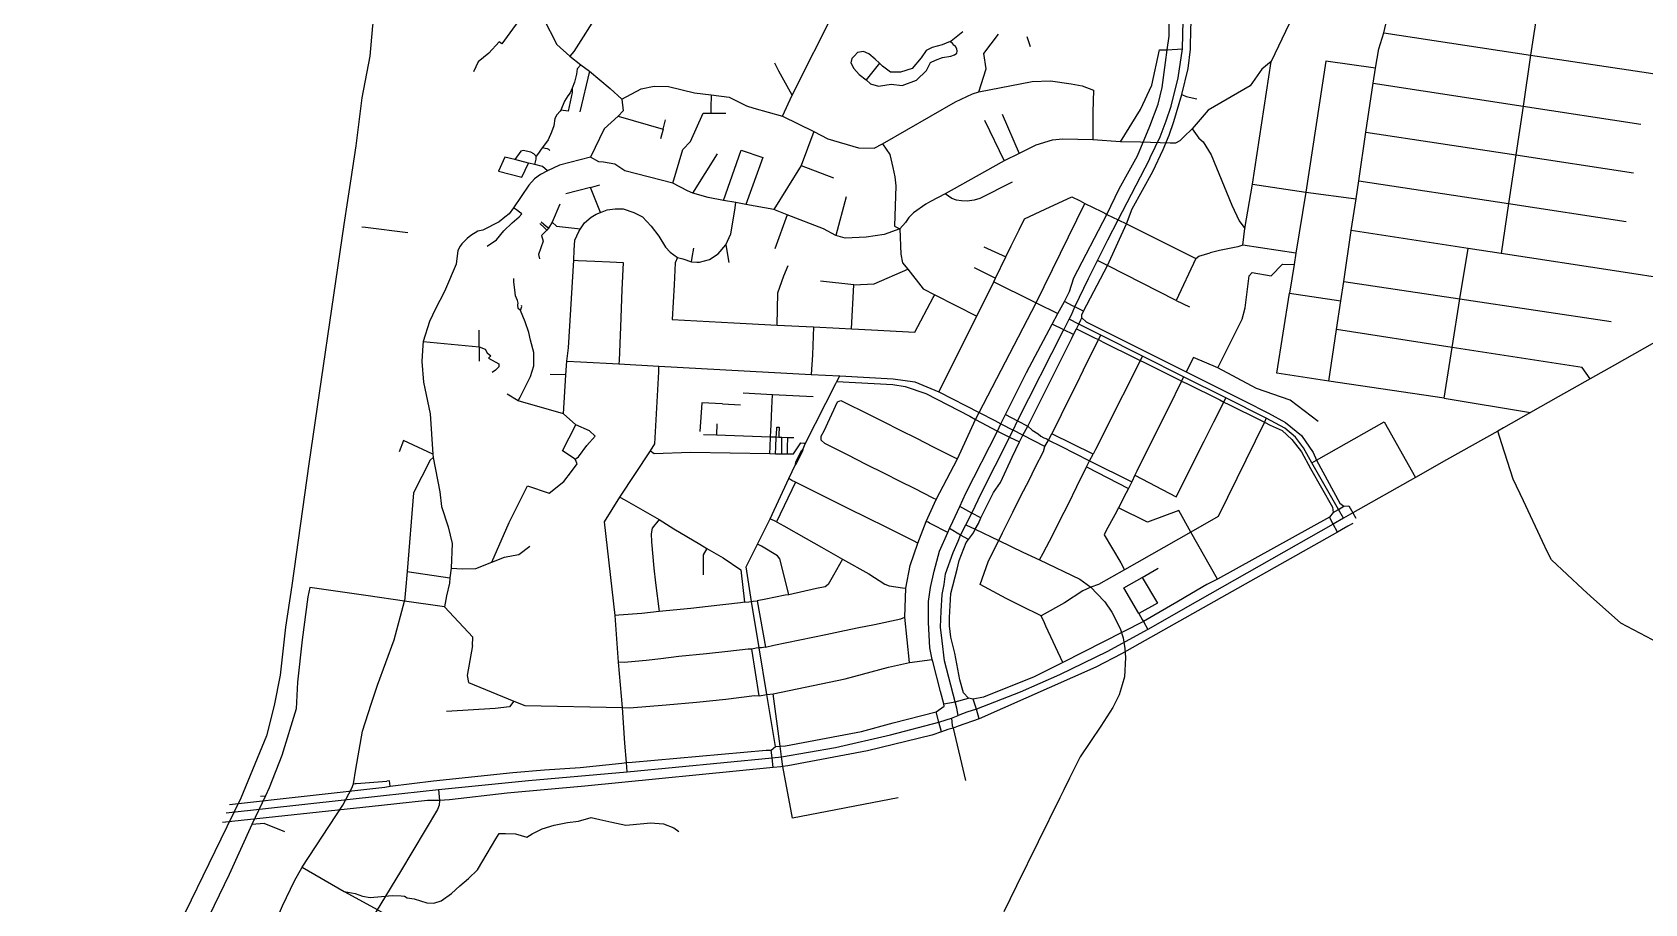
# Model space of a CAD drawing. Header units: metres. Extents: x -31082 to -28469, y -47021 to -43725.
# Drawn here: x -30457 to -29136, y -45148 to -44434 of the extents above; entities that cross this region are included whole.
import ezdxf

# ---------------------------------------------------------------- set-up
doc = ezdxf.new("R2010")
doc.units = ezdxf.units.M
doc.header["$MEASUREMENT"] = 0

msp = doc.modelspace()

# ---------------------------------------------------------------- linework, layer by layer
for points in [[(-29723.3, -44253.1), (-29765.5, -44208.9), (-29770.5, -44204.7), (-29775.5, -44203), (-29781.1, -44202.4), (-29786.6, -44203.6), (-29791.4, -44207.1), (-29803.2, -44218.3), (-29819.7, -44233.8), (-29824.4, -44238.3), (-29836.7, -44249.9), (-29900.4, -44310.1), (-29923.9, -44333.7), (-29932.8, -44342.9), (-29948.1, -44360.2), (-29967.4, -44384), (-29977.9, -44397.9), (-29992.9, -44417.9), (-30013.5, -44450.1), (-30016.7, -44454)], [(-29139.1, -44198.6), (-29155.9, -44215.1), (-29165.4, -44225.6), (-29179.6, -44244.2), (-29191.3, -44263.8), (-29202.2, -44291.3), (-29207.1, -44306), (-29211.9, -44331.9), (-29217.8, -44372.3), (-29223.5, -44412.5), (-29229.8, -44453.1)], [(-29100.7, -44307), (-29202.2, -44291.3), (-29275.6, -44280.1), (-29287.6, -44278.8), (-29298.1, -44280.7), (-29311.2, -44285), (-29321.8, -44290.9), (-29330.2, -44298.8), (-29354.9, -44337.7), (-29377.1, -44374.1), (-29383.2, -44383.7), (-29398.1, -44398.7), (-29424.5, -44421.4), (-29427.6, -44427.4), (-29442.3, -44458.4), (-29449.8, -44464.6), (-29459.3, -44478.2), (-29493.8, -44498.3), (-29507, -44513.4)], [(-29388.7, -44677.8), (-29385.2, -44654.4), (-29382.8, -44638.5), (-29376.6, -44596.8), (-29372.7, -44570.9), (-29370.5, -44556.1), (-29364.6, -44516.1), (-29358.6, -44476.1), (-29356.8, -44463.8), (-29354, -44448), (-29350, -44434.8), (-29348.4, -44427.9), (-29335, -44395.1), (-29314.5, -44357.1), (-29295.6, -44319.4), (-29275.6, -44280.1)], [(-29842.4, -44503), (-29834.5, -44486), (-29798.9, -44415.1), (-29796.9, -44407.6), (-29796.4, -44401.3), (-29796.5, -44396.2), (-29802.1, -44383.2), (-29812.2, -44377.2), (-29817.9, -44374.4), (-29822.8, -44371.9), (-29829.3, -44368.6), (-29835.7, -44366.8), (-29855.6, -44368.7), (-29881.9, -44373.3), (-29886.3, -44373.7)], [(-30176.4, -44417.2), (-30178.4, -44429.2), (-30180.4, -44454.1), (-30187.1, -44488.1), (-30192.1, -44527.3), (-30196, -44554.3), (-30198.9, -44572.1), (-30201.7, -44591.7), (-30230.6, -44787.7), (-30244.5, -44887.3), (-30249.6, -44921.4), (-30254, -44960.9), (-30258.8, -44985.6), (-30265.1, -45010.4), (-30286.1, -45061.5), (-30297.7, -45085.1), (-30346.5, -45185.3), (-30355.9, -45204.8), (-30370, -45233), (-30375.8, -45242.3), (-30398.9, -45273.9), (-30457.1, -45345.6)], [(-30044.4, -44410.5), (-30052, -44415.7), (-30072.5, -44443.9), (-30074.7, -44442.2), (-30083, -44451.5), (-30091.7, -44458.5), (-30095.7, -44466.7)], [(-30038.5, -44422.7), (-30027.3, -44444.4), (-30016.7, -44454), (-30007.8, -44461), (-30000.7, -44466.3), (-29983.6, -44480.6), (-29974.2, -44489.2), (-29973, -44498.8), (-29977.1, -44503), (-29988.7, -44513.4), (-29999.7, -44536.8)], [(-29692.3, -44837.7), (-29687.5, -44828.2), (-29679.5, -44811.4), (-29668.3, -44789.3), (-29657.6, -44768.3), (-29656.5, -44766), (-29653.6, -44760.1), (-29650, -44752.6), (-29612.5, -44679), (-29612, -44678.1), (-29607.6, -44669.4), (-29605.9, -44665.8), (-29603, -44659.2), (-29591.8, -44636.1), (-29584.5, -44621.2), (-29575.9, -44604.3), (-29567.6, -44588), (-29542, -44538.6), (-29541.2, -44536.9), (-29533.2, -44520), (-29528.1, -44507), (-29524.2, -44494.8), (-29518.4, -44471.7), (-29514.9, -44448.1), (-29514.3, -44424.9)], [(-29659.9, -44747.4), (-29642.5, -44713), (-29621.5, -44673.5), (-29616.9, -44664.8), (-29611.6, -44654.9), (-29607.4, -44646.7), (-29603.8, -44635.5), (-29576.7, -44583.5), (-29566.6, -44562.6), (-29551.7, -44535.5), (-29541.5, -44511.4), (-29534.8, -44493.4), (-29531.6, -44479.6), (-29528.8, -44459.2), (-29527.5, -44448.7), (-29525.8, -44437.5), (-29525.8, -44425.4)], [(-29598, -44669.9), (-29597.2, -44668.3), (-29597.3, -44665.9), (-29595.9, -44662.8), (-29576.3, -44625.3), (-29560.8, -44591.4), (-29556.2, -44579.1), (-29539.2, -44548.5), (-29530.8, -44530.5), (-29525.9, -44518.7), (-29521.9, -44507.5), (-29515.5, -44485.4), (-29510.2, -44464), (-29508.4, -44448.4), (-29508.1, -44430.9), (-29507.6, -44424.8)], [(-29694.7, -44434.1), (-29704.4, -44441.7), (-29705.1, -44442.1), (-29711.8, -44444.8), (-29719.9, -44446.8), (-29724.9, -44449.4), (-29728.8, -44455.4), (-29736.3, -44464), (-29745.8, -44467), (-29753.9, -44467.1), (-29760.6, -44462.2), (-29763.1, -44459.6), (-29766.5, -44456.4), (-29771.8, -44452.1), (-29776.2, -44450.1), (-29781.1, -44450.9), (-29783.5, -44453.6), (-29785.8, -44455.9), (-29786.4, -44459.4), (-29784.2, -44464), (-29779.7, -44468.9), (-29774.1, -44473.5), (-29770.3, -44476.7), (-29763.8, -44478.5), (-29753.5, -44477), (-29744.5, -44478.1), (-29732.7, -44473.6), (-29724.5, -44465.6), (-29721.2, -44459.3), (-29717.2, -44457.4), (-29711.4, -44455.1), (-29704.5, -44454), (-29701.6, -44453), (-29699.8, -44451.5), (-29699.3, -44450), (-29699.6, -44447.9), (-29700.7, -44446), (-29702.6, -44444.7), (-29703.1, -44443.9), (-29705.1, -44442.1)], [(-29681.6, -44483.3), (-29675.6, -44464.5), (-29677.7, -44451.8), (-29665.6, -44436)], [(-29642.4, -44438), (-29639.5, -44446)], [(-29350, -44434.8), (-29229.8, -44453.1)], [(-29834.5, -44486), (-29845.6, -44466.3), (-29848.9, -44459.7)], [(-29763.1, -44459.6), (-29774.1, -44473.5)], [(-29565.6, -44524), (-29549.2, -44497.6), (-29540, -44477.7), (-29533.6, -44448.9), (-29530.4, -44448.8), (-29527.5, -44448.7), (-29514.9, -44448.1)], [(-29465.3, -44608.8), (-29463.8, -44595.1), (-29457.6, -44558.8), (-29442.3, -44458.4)], [(-29356.8, -44463.8), (-29397.5, -44458.2), (-29413.9, -44565.3), (-29421.9, -44615.4), (-29423.4, -44624.7), (-29427.2, -44648.1)], [(-29229.8, -44453.1), (-29235.9, -44494.9), (-29241.8, -44534.9), (-29247.7, -44574.7), (-29253.8, -44615.6)], [(-29229.8, -44453.1), (-29133.2, -44467.6), (-29090.4, -44474.8), (-28962, -44493.5)], [(-30007.8, -44461), (-30010.8, -44464.5), (-30011.2, -44468.8), (-30012.9, -44475.2), (-30014.9, -44480.1), (-30016.5, -44484.1), (-30018.3, -44486.6), (-30021.2, -44490.9), (-30024.2, -44498.1), (-30024.6, -44499), (-30027.3, -44501.9), (-30028.9, -44505), (-30029.8, -44511), (-30031.8, -44516.3), (-30034.4, -44522.5), (-30039, -44528.7), (-30040.2, -44530.2), (-30042.3, -44533.5), (-30044.4, -44536)], [(-30000.7, -44466.3), (-30008.5, -44499.6)], [(-30014.9, -44480.1), (-30014.7, -44483.7), (-30018.2, -44499), (-30024.2, -44498.1)], [(-29974.2, -44489.2), (-29958.2, -44480.7), (-29947.5, -44478.5), (-29935.8, -44478.7), (-29914.6, -44484.1), (-29900.8, -44485.7), (-29886.1, -44487.7), (-29872, -44494.6), (-29866.1, -44496.7), (-29842.4, -44503), (-29816.7, -44515.6), (-29805.4, -44521.6), (-29780.3, -44529), (-29767.5, -44529.2), (-29760.7, -44525.7), (-29700.7, -44491.5), (-29687, -44484.7), (-29681.6, -44483.3), (-29638.1, -44474.8), (-29623.1, -44474.2), (-29606.1, -44476.7), (-29596.9, -44478.4), (-29587.8, -44481.8), (-29588.2, -44499.9), (-29588.3, -44522.6)], [(-29900.8, -44485.7), (-29901.2, -44496.5), (-29901.3, -44500.8)], [(-29515.5, -44485.4), (-29511.9, -44486.9)], [(-29358.6, -44476.1), (-29235.9, -44494.9), (-29139.5, -44509.7)], [(-29511.9, -44486.9), (-29503, -44488.9)], [(-29977.1, -44503), (-29940.3, -44513.7)], [(-29940.3, -44513.7), (-29938.4, -44506.1)], [(-29932.4, -44558.1), (-29924.1, -44530.4), (-29917.9, -44523.9), (-29907.5, -44500.7), (-29901.3, -44500.8), (-29888.8, -44500.8)], [(-29676.9, -44506.3), (-29660.8, -44539.7)], [(-29662.7, -44501.5), (-29648.6, -44533.6)], [(-29549.3, -44524.4), (-29565.6, -44524), (-29588.3, -44522.6), (-29613, -44521.9), (-29621.7, -44522.9), (-29635, -44526.9), (-29648.6, -44533.6), (-29660.8, -44539.7), (-29704.3, -44564.1), (-29709.3, -44566.8), (-29721.3, -44573.1), (-29725, -44575.1), (-29735.2, -44582.2), (-29738.9, -44586), (-29741.8, -44590.1), (-29746.3, -44595.5), (-29759.2, -44600.1), (-29774.1, -44602.2), (-29791.2, -44602.9), (-29798.7, -44600.8), (-29809, -44595.3), (-29838.7, -44583.8), (-29849.6, -44579.6), (-29872.4, -44575.4), (-29880.6, -44573.9), (-29890.8, -44572.1), (-29903.3, -44569.8), (-29916, -44566.1), (-29920.2, -44564.3), (-29932.4, -44558.1), (-29971.7, -44547.9), (-29979.8, -44542.3), (-29989.1, -44540.9), (-29992.9, -44540.4), (-29999.7, -44536.8), (-30025.1, -44543.2), (-30034.9, -44548), (-30040.6, -44550.9), (-30045.7, -44554.5), (-30050.3, -44559.7), (-30062.8, -44578.2), (-30066.5, -44583), (-30070, -44585.8), (-30074.5, -44589.6), (-30088, -44596.5), (-30092, -44597.3), (-30097.9, -44600.7), (-30100.9, -44603.3), (-30103.3, -44605.8), (-30105.1, -44607.7), (-30106.5, -44609.5), (-30108.5, -44613.2), (-30109.7, -44624.2), (-30118.5, -44644.8), (-30119.7, -44647.2), (-30126.8, -44661), (-30131.7, -44671.1), (-30136.9, -44687.6), (-30137.1, -44690.7)], [(-29940.3, -44513.7), (-29942.3, -44521.6)], [(-29816.7, -44515.6), (-29827.2, -44543.4), (-29849.6, -44579.6)], [(-29760.7, -44525.7), (-29754.5, -44534.4)], [(-29524.9, -44525.3), (-29549.3, -44524.4)], [(-29507, -44513.4), (-29513.7, -44520.1), (-29516.9, -44523.3), (-29520.6, -44525.2), (-29524.9, -44525.3)], [(-29507, -44513.4), (-29501.4, -44521), (-29497.9, -44524.1), (-29491.5, -44534.8), (-29474.4, -44576), (-29468.4, -44588.8), (-29463.8, -44595.1)], [(-29364.6, -44516.1), (-29241.8, -44534.9), (-29145.5, -44549.6)], [(-30034.9, -44548), (-30039.1, -44544.3), (-30045.3, -44542.7), (-30050.6, -44541.6), (-30061.8, -44538.7), (-30070, -44536.8), (-30075, -44548.2), (-30056, -44553), (-30050.6, -44541.6)], [(-30045.3, -44542.7), (-30044.4, -44538.4), (-30044.4, -44536), (-30046.1, -44533.9), (-30048.6, -44532.7), (-30054.8, -44531.3), (-30056.8, -44531.9), (-30061.8, -44538.7)], [(-30039, -44528.7), (-30036.8, -44529.3), (-30035.3, -44529.6), (-30034.1, -44530.2), (-30033.2, -44531.1)], [(-29916, -44566.1), (-29895.7, -44534)], [(-29890.8, -44572.1), (-29876.4, -44531), (-29858.5, -44536.9), (-29872.4, -44575.4)], [(-29754.5, -44534.4), (-29752, -44545.2), (-29750.5, -44552.7), (-29749.8, -44560.2), (-29750.8, -44593.3), (-29746.3, -44595.5)], [(-29827.2, -44543.4), (-29800.6, -44553.6)], [(-29999.9, -44561.5), (-30019.9, -44566.7)], [(-29999.9, -44561.5), (-29992.1, -44559.4)], [(-29991.7, -44581.9), (-29999.9, -44561.5)], [(-29654.4, -44557.2), (-29680.8, -44570.5), (-29685.6, -44571.9), (-29691.2, -44572.8), (-29696, -44572.5), (-29699.9, -44571.9), (-29703.9, -44570.4), (-29709.3, -44566.8)], [(-29457.6, -44558.8), (-29413.9, -44565.3), (-29372.7, -44570.9)], [(-29370.5, -44556.1), (-29247.7, -44574.7), (-29151.4, -44589.3)], [(-30060.5, -44579.8), (-30062.8, -44578.2)], [(-30025, -44575.3), (-30031.1, -44590)], [(-30013.5, -44621.1), (-30013.1, -44612.8), (-30012.6, -44604.6), (-30009.4, -44597.5), (-30008.1, -44595.4), (-30004.6, -44590.4), (-29999.3, -44585.7), (-29995.2, -44583.3), (-29991.7, -44581.9), (-29986.1, -44579.8), (-29979.5, -44578.9), (-29972.9, -44579.1), (-29964.3, -44581.9), (-29957.2, -44585.5), (-29950.1, -44593.1), (-29943.9, -44601.3), (-29938.3, -44610.5), (-29934.4, -44614.5), (-29928.6, -44618.9), (-29924.2, -44619.9), (-29917, -44622.3), (-29912.6, -44622.6), (-29910.5, -44622.7), (-29902.4, -44620.5), (-29895.1, -44615.9), (-29889, -44608.5), (-29884.7, -44599.5), (-29881.6, -44580), (-29880.6, -44573.9)], [(-29834.3, -45077.9), (-29842.2, -45035.7), (-29843.3, -45027.6), (-29844.4, -45018.8), (-29850.1, -44976), (-29791.3, -44963.7), (-29755.6, -44954.3), (-29738.5, -44950.5), (-29742.4, -44913.4), (-29741.6, -44889.5), (-29737.8, -44871.1), (-29731.6, -44852.7), (-29724.9, -44834.9), (-29716.6, -44817.1), (-29699.1, -44783.7), (-29684.3, -44751.6), (-29681.4, -44745.7), (-29634.8, -44655.9), (-29594.9, -44574.5)], [(-29790.4, -44569.1), (-29798.7, -44600.8)], [(-29714.5, -44728.7), (-29683.3, -44666.9), (-29669.5, -44638.7), (-29668, -44635.8), (-29659.5, -44618.3), (-29655.1, -44609.4), (-29648.6, -44596.2), (-29644.2, -44587.3), (-29627.3, -44579.3), (-29605.6, -44569.1), (-29598.7, -44572.5), (-29594.9, -44574.5), (-29581.1, -44581.3), (-29578.6, -44582.6), (-29577.6, -44583.1), (-29576.7, -44583.5), (-29567.6, -44588), (-29560.8, -44591.4), (-29503.9, -44619.7), (-29519.9, -44654), (-29576.3, -44625.3), (-29584.5, -44621.2)], [(-30084.3, -44609.5), (-30076.9, -44604.3), (-30070.9, -44597), (-30063.9, -44590.5), (-30058.3, -44585.6), (-30055.9, -44583.1)], [(-30057.8, -44581.8), (-30060.5, -44579.8)], [(-30055.9, -44583.1), (-30057.8, -44581.8)], [(-30037.5, -44594.6), (-30041.3, -44591)], [(-30036, -44593.5), (-30040.3, -44590)], [(-30031.1, -44590), (-30034.2, -44594.9), (-30035.6, -44596.5)], [(-30031.1, -44590), (-30027.7, -44593.2), (-30008.1, -44595.4)], [(-29838.7, -44583.8), (-29848.7, -44611.7)], [(-30187.2, -44593.6), (-30184, -44594), (-30149.4, -44598.3)], [(-30040, -44600.9), (-30038.6, -44605.4), (-30042.3, -44616.3), (-30041.6, -44620)], [(-30035.6, -44596.5), (-30040, -44600.9)], [(-30035.6, -44596.5), (-30037.5, -44594.6)], [(-30034.2, -44594.9), (-30036, -44593.5)], [(-29746.3, -44595.5), (-29745.6, -44616)], [(-29115.1, -44636.8), (-29157.5, -44630.3), (-29253.8, -44615.6), (-29280.9, -44611.5), (-29376.6, -44596.8)], [(-29917, -44622.3), (-29916.5, -44618.8), (-29915, -44611.2)], [(-29889, -44608.5), (-29886.5, -44622.8)], [(-29745.6, -44616), (-29744.3, -44623.1), (-29739.9, -44628.5), (-29727.2, -44644.6), (-29717.8, -44649.4)], [(-29677.6, -44610), (-29659.5, -44618.3)], [(-29503.9, -44619.7), (-29501.6, -44617.8), (-29492.2, -44614.9)], [(-29421.9, -44615.4), (-29465.3, -44608.8), (-29469.5, -44610), (-29484.6, -44613), (-29492.2, -44614.9)], [(-29294, -44692.4), (-29287.6, -44652.7), (-29280.9, -44611.5)], [(-30019.2, -44703.7), (-30017.8, -44692.8), (-30013.5, -44621.1)], [(-30013.5, -44621.1), (-30010, -44621.2), (-29996.3, -44621.8), (-29983.9, -44622.4), (-29973.1, -44622.9), (-29974, -44645.2), (-29975.1, -44675.5), (-29976.2, -44703.1), (-29976.5, -44706)], [(-29928.6, -44618.9), (-29930.3, -44623.2), (-29931.2, -44641.1), (-29932.8, -44669.7), (-29882.3, -44672.3), (-29847, -44674.2), (-29817.2, -44675.7), (-29796.1, -44676.8), (-29786, -44677.3), (-29780.2, -44677.6), (-29764.4, -44678.4), (-29749.4, -44679.2), (-29734.2, -44680), (-29719, -44651.6), (-29717.8, -44649.4), (-29683.3, -44666.9)], [(-29847, -44674.2), (-29846.4, -44647.8), (-29841.5, -44633.8), (-29837.9, -44625.4)], [(-29784.2, -44641.1), (-29767.5, -44640.3), (-29739.9, -44628.5)], [(-29685.6, -44627.1), (-29668, -44635.8)], [(-29485.8, -44709.3), (-29466.1, -44669.4), (-29463.6, -44660), (-29460.2, -44633.8), (-29457.9, -44631.2), (-29442.1, -44633.8), (-29432.9, -44624.4), (-29423.4, -44624.7)], [(-30057.2, -44662.3), (-30059, -44660.7), (-30059.2, -44657.5), (-30059.1, -44656.3), (-30059.7, -44654), (-30061.2, -44650.2), (-30061.7, -44645.2), (-30062.6, -44638.9), (-30062.6, -44636.1)], [(-29784.2, -44641.1), (-29811.3, -44638.2)], [(-29786, -44677.3), (-29784.2, -44641.1)], [(-29669.5, -44638.7), (-29638.1, -44654.3), (-29634.8, -44655.9)], [(-29382.8, -44638.5), (-29287.6, -44652.7), (-29163.6, -44671.1)], [(-29634.8, -44655.9), (-29616.9, -44664.8)], [(-29595.9, -44662.8), (-29603, -44659.2), (-29604.9, -44658.3), (-29611.6, -44654.9)], [(-29519.9, -44654), (-29509.1, -44659.2)], [(-29300.4, -44734.1), (-29395, -44720), (-29437.7, -44713.6), (-29427.2, -44648.1)], [(-29427.2, -44648.1), (-29385.2, -44654.4)], [(-30059, -44736.1), (-30057.5, -44733.1), (-30048.9, -44716.3), (-30046.1, -44707.4), (-30046.3, -44696.5), (-30048.8, -44686.6), (-30050.4, -44680.2), (-30053.2, -44671.6), (-30057.2, -44662.3), (-30055.9, -44658.9), (-30056.2, -44658.2)], [(-29383.1, -44832.3), (-29387.1, -44825.1), (-29408.9, -44786.9), (-29415.8, -44774.7), (-29422.4, -44766), (-29431, -44758.5), (-29446.2, -44750.4), (-29479.3, -44733.8), (-29513.9, -44716.6), (-29547.6, -44699.5), (-29581.8, -44682.4), (-29599.7, -44673.4), (-29607.6, -44669.4)], [(-29601.6, -44677.2), (-29599.7, -44673.4), (-29598, -44669.9)], [(-29597.2, -44668.3), (-29593.8, -44671.6), (-29511.8, -44712.5), (-29463.9, -44736.4), (-29444.3, -44746.4), (-29430.4, -44753.9), (-29417.4, -44764.6), (-29407.9, -44778.6), (-29405.2, -44784.8), (-29385.9, -44820), (-29382.8, -44822.3), (-29378.7, -44822.1)], [(-30091.1, -44691.9), (-30091, -44678.4)], [(-29817.2, -44675.7), (-29818, -44698.5), (-29819.1, -44714.5)], [(-29641.6, -44757), (-29605.5, -44684.9), (-29604, -44682), (-29601.6, -44677.2)], [(-29547.6, -44699.5), (-29549.4, -44703.2), (-29560.5, -44725.2), (-29567.2, -44738.5), (-29573.8, -44751.7), (-29586.1, -44776.1), (-29588.1, -44779.8), (-29621.8, -44763.1), (-29619.5, -44758.5), (-29614, -44747.4), (-29608.2, -44735.6), (-29601.8, -44722.8), (-29595.9, -44710.7), (-29583.7, -44686.1), (-29581.8, -44682.4)], [(-29604, -44682), (-29612, -44678.1), (-29621.5, -44673.5)], [(-29601.6, -44677.2), (-29591.3, -44682.3), (-29586.3, -44684.8)], [(-29395, -44720), (-29388.7, -44677.8)], [(-29294, -44692.4), (-29388.7, -44677.8)], [(-30137.1, -44690.7), (-30137.9, -44704), (-30136.7, -44721), (-30131.2, -44746.9), (-30128.8, -44779.9), (-30128.6, -44782.5), (-30123.1, -44810.6), (-30121.8, -44822.6), (-30116.5, -44839.4), (-30113, -44853), (-30113.9, -44873.1), (-30114.9, -44881.1), (-30115.4, -44885.4), (-30117.8, -44895.9), (-30119.3, -44904.9)], [(-30136.9, -44687.6), (-30091.1, -44691.9)], [(-30091.1, -44691.9), (-30086.1, -44693.9)], [(-30091.1, -44691.9), (-30091, -44703.8)], [(-30086.1, -44693.9), (-30084.5, -44696.9), (-30081.3, -44699.3)], [(-29586.3, -44684.8), (-29583.7, -44686.1), (-29579.7, -44688.1)], [(-29579.7, -44688.1), (-29552.7, -44701.5)], [(-29128.2, -44688.3), (-29161, -44707), (-29181, -44718.3), (-29196, -44726.7), (-29207.1, -44733), (-29229.7, -44745.8), (-29245.7, -44754.8), (-29251.9, -44758.3), (-29256.5, -44760.9), (-29298.6, -44784.6), (-29324.1, -44799), (-29375.3, -44827.9), (-29383.1, -44832.3)], [(-29300.4, -44734.1), (-29294, -44692.4)], [(-29181, -44718.3), (-29187.6, -44708.9), (-29294, -44692.4)], [(-30081.3, -44699.3), (-30083.3, -44701.2)], [(-30083.3, -44701.2), (-30074.9, -44705.8)], [(-30074.9, -44705.8), (-30074.9, -44708.4), (-30077.5, -44711.2), (-30080.4, -44713.1)], [(-30021.9, -44746.7), (-30020, -44715), (-30019.2, -44703.7)], [(-30019.2, -44703.7), (-30008, -44704.3), (-29976.5, -44706), (-29943.7, -44707.7), (-29819.1, -44714.5), (-29795.5, -44715.8)], [(-29947.2, -44771.5), (-29943.9, -44712.5), (-29943.7, -44707.7)], [(-29552.7, -44701.5), (-29549.4, -44703.2), (-29546.6, -44704.6)], [(-29546.6, -44704.6), (-29524.6, -44715.5), (-29518.1, -44718.8)], [(-29403.8, -44753), (-29426.7, -44735.7), (-29454.1, -44726.1), (-29485.8, -44709.3), (-29505.7, -44700.7), (-29511.8, -44712.5)], [(-30020, -44715), (-30032.8, -44714.6)], [(-29825.9, -44776.1), (-29823.6, -44770.9), (-29798.8, -44722), (-29797.9, -44720.3), (-29795.5, -44715.8)], [(-29797.9, -44720.3), (-29752, -44722.9), (-29741.9, -44724.5), (-29725, -44730.2), (-29689, -44748.7), (-29684.3, -44751.6), (-29666.4, -44761.1)], [(-29795.5, -44715.8), (-29751.8, -44718.1), (-29734, -44720.6), (-29714.5, -44728.7), (-29681.4, -44745.7), (-29668.7, -44752.3), (-29663.6, -44754.9), (-29653.6, -44760.1)], [(-29513.9, -44716.6), (-29515.6, -44720), (-29526.4, -44741.8), (-29540.4, -44770.1), (-29552.2, -44793.8), (-29553.8, -44797.1), (-29519.9, -44814.7), (-29517.6, -44810.1), (-29503.8, -44782.6), (-29497.1, -44769.2), (-29489.2, -44753.5), (-29481, -44737.2), (-29479.3, -44733.8)], [(-29518.1, -44718.8), (-29515.6, -44720), (-29511.4, -44722.1)], [(-29511.4, -44722.1), (-29484.4, -44735.5)], [(-30059, -44736.1), (-30068.1, -44730.8)], [(-30021.9, -44746.7), (-30059, -44736.1)], [(-29817.3, -44732.8), (-29850.8, -44731.2), (-29874.8, -44730)], [(-29852.2, -44765.7), (-29851.8, -44755.9), (-29851.2, -44742.3), (-29850.8, -44731.2)], [(-29851.2, -44742.3), (-29850.8, -44731.2)], [(-29716.6, -44817.1), (-29719.2, -44815.8), (-29734.4, -44808.1), (-29746.1, -44802.3), (-29759, -44795.8), (-29774, -44788.2), (-29789.3, -44780.5), (-29807.9, -44771.2), (-29810.8, -44768.5), (-29810.8, -44765.2), (-29808.4, -44760.8), (-29797.5, -44737.1), (-29794.7, -44735.8), (-29791.4, -44737.5), (-29773.6, -44746.4), (-29760, -44753.2), (-29746.2, -44760.1), (-29732.8, -44766.8), (-29719, -44773.8), (-29702.1, -44782.2), (-29699.1, -44783.7)], [(-29484.4, -44735.5), (-29481, -44737.2), (-29476.8, -44739.3)], [(-29300.4, -44734.1), (-29229.7, -44745.8)], [(-30011.9, -44755.8), (-30021.9, -44746.7)], [(-29891.6, -44738.7), (-29908.6, -44737.8), (-29910.1, -44761.3)], [(-29891.6, -44738.7), (-29876.9, -44739.4)], [(-29851.8, -44755.9), (-29851.2, -44742.3)], [(-29446.2, -44750.4), (-29447.8, -44753.7), (-29485.6, -44830.9), (-29507.9, -44843.6), (-29562.4, -44874.5), (-29583.6, -44886.6), (-29590, -44888.8), (-29596.4, -44891.8), (-29611.6, -44901.5), (-29630.6, -44912.1), (-29647.3, -44903.9), (-29659.3, -44898.1), (-29680.5, -44886.7), (-29674, -44868), (-29667.9, -44855.8), (-29665.4, -44850.5), (-29662.3, -44844.3), (-29653.8, -44827.3), (-29647.3, -44814), (-29640.5, -44801.2), (-29635.4, -44790.9), (-29628.7, -44777.8), (-29627.5, -44773.5), (-29645.5, -44764.2), (-29653.6, -44760.1)], [(-29666.4, -44761.1), (-29663.6, -44754.9), (-29659.9, -44747.4)], [(-29659.9, -44747.4), (-29650, -44752.6), (-29641.6, -44757)], [(-29476.8, -44739.3), (-29451, -44752.1)], [(-30012.3, -44784), (-30022.7, -44777.1), (-30011.9, -44755.8)], [(-30012.3, -44784), (-30009.5, -44782.1), (-30002.9, -44772.7), (-29996, -44765), (-30000.6, -44760.8), (-30011.9, -44755.8)], [(-29907.3, -44763.8), (-29896.5, -44764.1), (-29852.2, -44765.7), (-29847.6, -44765.8), (-29845.5, -44765.9), (-29843, -44766), (-29838.2, -44766.2), (-29833.3, -44766.3)], [(-29896.2, -44755.1), (-29896.5, -44764.1)], [(-29852.6, -44773.9), (-29852.2, -44765.7), (-29851.8, -44755.9)], [(-29847.9, -44774.1), (-29847.6, -44765.8), (-29847.5, -44763.6)], [(-29847.5, -44763.6), (-29847.2, -44758.3)], [(-29847.2, -44758.3), (-29847.2, -44757.7), (-29845.2, -44757.7), (-29845.3, -44758.4)], [(-29845.3, -44758.4), (-29845.5, -44763.6)], [(-29845.5, -44763.6), (-29845.5, -44765.9)], [(-29840, -45018.7), (-29777.9, -45007), (-29751.8, -44999.8), (-29716.7, -44990.9), (-29710.1, -44986.1), (-29710.4, -44984.3), (-29713, -44974.1), (-29719.3, -44949.5), (-29720, -44947.9), (-29721.8, -44938.3), (-29723, -44917.6), (-29722.8, -44900.4), (-29721.3, -44889.1), (-29718.4, -44875.6), (-29713.9, -44859.3), (-29707, -44844), (-29705.6, -44840.8), (-29702.9, -44835.1), (-29697.2, -44822.6), (-29692.2, -44811.8), (-29666.4, -44761.1)], [(-29443, -44756.1), (-29433.2, -44760.6), (-29425.3, -44767.8), (-29417.5, -44778), (-29410.1, -44791.6), (-29392.1, -44823.3), (-29391.5, -44827.5), (-29394.5, -44831.4), (-29486.2, -44882.2), (-29495, -44886.7), (-29507.6, -44893.8), (-29519.6, -44901), (-29546.9, -44916.9), (-29612.8, -44950.5), (-29636.4, -44962.1), (-29677.9, -44978.8), (-29686.4, -44980.4), (-29690.1, -44979.7), (-29694.3, -44975.3), (-29697.2, -44964.7), (-29701.4, -44942.8), (-29704.7, -44929.6), (-29705.8, -44920.5), (-29705.6, -44913.7), (-29704.6, -44893.8), (-29699.3, -44873.9), (-29697.7, -44866.9), (-29692.1, -44852.3), (-29690.2, -44849.8), (-29686, -44844.2)], [(-29666.4, -44761.1), (-29656.5, -44766), (-29648.5, -44769.8)], [(-29648.5, -44769.8), (-29645.5, -44764.2), (-29641.6, -44757)], [(-29641.6, -44757), (-29638.1, -44760.2), (-29633, -44763.1), (-29630.8, -44765), (-29628.3, -44766.5), (-29625.9, -44767.3), (-29624.6, -44768.3), (-29614.4, -44773.4), (-29590.9, -44785.2), (-29556.4, -44802.5)], [(-29627.5, -44773.5), (-29624.6, -44768.3), (-29621.8, -44763.1)], [(-29451, -44752.1), (-29447.8, -44753.7), (-29443, -44756.1)], [(-29408.9, -44786.9), (-29405.2, -44784.8), (-29349.7, -44753.5), (-29324.1, -44799)], [(-29048.8, -45005), (-29075, -44965.6), (-29077.6, -44961.6), (-29114.4, -44940), (-29155.8, -44918.1), (-29180.7, -44896.2), (-29187, -44890.3), (-29212.6, -44866.3), (-29215.8, -44860.2), (-29219.9, -44851.4), (-29235.6, -44818.1), (-29243.9, -44800.4), (-29253.3, -44771.5), (-29256.5, -44760.9)], [(-30128.8, -44779.9), (-30152.9, -44768.6), (-30156.4, -44777.9)], [(-29976.9, -44950.1), (-29979.5, -44911.9), (-29988.4, -44835.2), (-29975.7, -44815), (-29950.5, -44777.1), (-29947.2, -44771.5)], [(-29852.8, -44779.3), (-29852.6, -44773.9)], [(-29848.2, -44779.5), (-29847.9, -44774.1)], [(-29843.1, -44774.3), (-29843, -44766)], [(-29843.1, -44779.5), (-29843.1, -44774.3)], [(-29838.4, -44774.5), (-29838.2, -44766.2)], [(-29838.4, -44779.6), (-29838.4, -44774.5)], [(-29833.4, -44779.7), (-29827.6, -44770.5), (-29825.1, -44770.8), (-29823.6, -44770.9)], [(-29831.9, -44788.2), (-29831.7, -44786.3), (-29827, -44776.9), (-29825.9, -44776.1)], [(-29825.9, -44776.1), (-29826.2, -44777.4), (-29830.9, -44786.9), (-29831.9, -44788.2)], [(-29682, -44836.5), (-29680.1, -44831.9), (-29669.6, -44811.2), (-29664, -44803), (-29654.4, -44782.4), (-29648.5, -44769.8)], [(-30128.6, -44782.5), (-30131.1, -44784.7), (-30144.8, -44811.4), (-30149.9, -44875.9), (-30151.2, -44891.2), (-30152.1, -44900.2)], [(-30033.6, -44811.8), (-30021.7, -44802.2), (-30015.3, -44794.1), (-30010.6, -44787.8), (-30012.3, -44784)], [(-29950.5, -44777.1), (-29947.6, -44779.3), (-29917.8, -44778.2), (-29852.8, -44779.3), (-29848.2, -44779.5), (-29843.1, -44779.5), (-29838.4, -44779.6), (-29833.4, -44779.7)], [(-29848.2, -45019.2), (-29855.4, -44976.6), (-29861.6, -44938.5), (-29867.8, -44900.4), (-29872.3, -44872.2), (-29863, -44853.5), (-29852.7, -44832.8), (-29837.3, -44799.7), (-29831.9, -44788.2)], [(-29632, -44866.5), (-29629.1, -44860.9), (-29621, -44845.9), (-29615.3, -44834.3), (-29608.2, -44820.5), (-29601.5, -44806.3), (-29593.5, -44790.1), (-29559.1, -44808.1), (-29560.9, -44811.6), (-29567.3, -44823.9), (-29570.3, -44829.4), (-29577.4, -44842.4), (-29578.9, -44845.8), (-29565.3, -44868.9), (-29562.4, -44874.5)], [(-29593.5, -44790.1), (-29590.9, -44785.2), (-29588.1, -44779.8)], [(-29731.6, -44852.7), (-29735.3, -44850.9), (-29757.1, -44840), (-29773.7, -44831.7), (-29787.7, -44824.8), (-29825.2, -44806.1), (-29831.8, -44802.8), (-29847.3, -44835.2), (-29841.4, -44838.5), (-29823, -44848.9), (-29810.5, -44856), (-29793.4, -44865.7), (-29771.8, -44877.9), (-29758.7, -44886.3), (-29755.1, -44887.7), (-29744.3, -44889.3), (-29741.6, -44889.5)], [(-29831.8, -44802.8), (-29834.9, -44801.5), (-29837.3, -44799.7)], [(-29553.8, -44797.1), (-29556.4, -44802.5), (-29559.1, -44808.1)], [(-30080.7, -44868.4), (-30066.3, -44835.9), (-30051.3, -44805.7), (-30033.6, -44811.8)], [(-29975.7, -44815), (-29972.1, -44817.1), (-29943.5, -44833.3), (-29931.5, -44840.9), (-29910.1, -44853.5), (-29904.6, -44857.2), (-29891, -44864.8), (-29876.6, -44874.6), (-29873.6, -44901.1), (-29876.8, -44901.7), (-29903.3, -44904.7), (-29917.7, -44906.1), (-29943.4, -44908.8), (-29957.6, -44910.3), (-29976.6, -44911.8), (-29979.5, -44911.9)], [(-29680.1, -44831.9), (-29687.5, -44828.2), (-29697.2, -44822.6)], [(-29486.2, -44882.2), (-29507.9, -44843.6), (-29517.9, -44825.9), (-29543.5, -44835.4), (-29567.3, -44823.9)], [(-29391.5, -44827.5), (-29387.1, -44825.1), (-29382.8, -44822.3)], [(-29378.7, -44822.1), (-29375.3, -44827.9), (-29372.8, -44832.2)], [(-29943.5, -44833.3), (-29949.2, -44840.5), (-29950.1, -44845.1), (-29949.7, -44851.5), (-29947.9, -44873.2), (-29946.4, -44885.2), (-29943.4, -44908.8)], [(-29847.3, -44835.2), (-29852.7, -44832.8)], [(-29722, -44836.3), (-29723.3, -44835.6), (-29724.9, -44834.9)], [(-29720.9, -44836.9), (-29722, -44836.3)], [(-29707, -44844), (-29720.9, -44836.9)], [(-29698.5, -44993.8), (-29699.8, -44987.9), (-29701, -44982.7), (-29709.7, -44949), (-29711.7, -44932.6), (-29713.2, -44921.5), (-29712.5, -44908.3), (-29711.8, -44894.7), (-29710.2, -44886.7), (-29708.9, -44877.7), (-29702.8, -44860.3), (-29698.7, -44851), (-29696.6, -44846.3), (-29692.3, -44837.7)], [(-29690.2, -44849.8), (-29696.6, -44846.3), (-29705.6, -44840.8)], [(-29384.6, -44841.8), (-29388, -44843.7), (-29564.7, -44943.2), (-29585.9, -44954.3), (-29681.5, -44996.5), (-29698.7, -45002.5)], [(-29383.1, -44832.3), (-29391.5, -44837.2), (-29502.5, -44900.2), (-29543.2, -44923.3), (-29576.7, -44941.6), (-29615.5, -44960.5), (-29647.7, -44974.6), (-29683.7, -44988.6), (-29691.4, -44991), (-29698.5, -44993.8)], [(-29692.3, -44837.7), (-29684.8, -44841.3), (-29665.4, -44850.5), (-29645.7, -44860), (-29632, -44866.5), (-29599, -44882.3), (-29590, -44888.8), (-29584.9, -44893.8), (-29578.5, -44900.7), (-29572.6, -44909.1), (-29566, -44922.7)], [(-29686, -44844.2), (-29684.8, -44841.3), (-29682, -44836.5)], [(-29388, -44843.7), (-29391.5, -44837.2), (-29394.5, -44831.4)], [(-29375.3, -44836.6), (-29379.3, -44838.8), (-29384.6, -44841.8)], [(-30080.7, -44868.4), (-30070.1, -44864.3), (-30063.2, -44862.8), (-30058.4, -44862.1), (-30049.6, -44855.3)], [(-29837.3, -44895.1), (-29838.2, -44891.5), (-29844.7, -44865.6), (-29846.6, -44863.1), (-29859.8, -44855.1), (-29863, -44853.5)], [(-30113.9, -44873.1), (-30104.7, -44873.8), (-30093.8, -44873.6), (-30080.7, -44868.4)], [(-29904.6, -44857.2), (-29907.5, -44862.2), (-29907.6, -44878.6)], [(-29793.4, -44865.7), (-29800.8, -44878.9), (-29805.2, -44886.5), (-29807.6, -44888.5), (-29814.6, -44889.9), (-29837.3, -44895.1), (-29840.3, -44895.4), (-29856.1, -44898.6), (-29863.2, -44900), (-29856.5, -44937.8), (-29849.5, -44936.3), (-29828.4, -44931.9), (-29807.1, -44927.5), (-29791.8, -44924.3), (-29780, -44921.8), (-29767.2, -44919.2), (-29745.6, -44914.7), (-29742.4, -44913.4)], [(-30149.9, -44875.9), (-30114.9, -44881.1)], [(-29550.7, -44910.4), (-29562.9, -44889.4), (-29547.8, -44880.7)], [(-29547.8, -44880.7), (-29534.9, -44873.1)], [(-29547.8, -44880.7), (-29535.2, -44901.8)], [(-30229.7, -44889), (-30231.3, -44896.7), (-30235.9, -44932), (-30239.9, -44966.6), (-30241, -44988.4), (-30252.5, -45026.6), (-30262.9, -45053)], [(-30119.3, -44904.9), (-30152.1, -44900.2), (-30182, -44895.9), (-30185.8, -44895.3), (-30229.7, -44889)], [(-30195.2, -45053.3), (-30194, -45049.7), (-30191.9, -45037.7), (-30186.6, -45006.7), (-30179.4, -44984.5), (-30174.3, -44969), (-30160.7, -44931.8), (-30152.1, -44900.2)], [(-30096.3, -44936.5), (-30096.1, -44929.8), (-30119.3, -44904.9)], [(-29873.6, -44901.1), (-29870.2, -44900.7), (-29867.8, -44900.4), (-29866.5, -44900.3), (-29863.2, -44900)], [(-29535.2, -44901.8), (-29550.7, -44910.4)], [(-29627.8, -44918), (-29630.6, -44912.1)], [(-29626.7, -44920.6), (-29627.8, -44918)], [(-29612.8, -44950.5), (-29626.7, -44920.6)], [(-29550.7, -44910.4), (-29547.9, -44915.1), (-29546.9, -44916.9), (-29543.2, -44923.3)], [(-29566, -44922.7), (-29563.4, -44930.3), (-29562.2, -44939.1), (-29561.5, -44946.4)], [(-30096.3, -44936.5), (-30100.9, -44961.1), (-30099.6, -44966.7), (-30062.5, -44982), (-30053.5, -44985.7)], [(-29973.6, -44987.2), (-29967.8, -44987.6), (-29937.8, -44985.1), (-29913, -44982.9), (-29888.8, -44980.4), (-29865.5, -44977.4), (-29861.7, -44977.6), (-29867.5, -44939.5), (-29870.6, -44939.4), (-29887.2, -44941.3), (-29904.8, -44943.3), (-29927.5, -44945.5), (-29942.2, -44947.5), (-29954.2, -44948.7), (-29972.1, -44950.3), (-29976.9, -44950.1)], [(-29856.5, -44937.8), (-29859.8, -44938.3), (-29861.6, -44938.5), (-29864, -44938.8), (-29867.5, -44939.5)], [(-29738.5, -44950.5), (-29720, -44947.9)], [(-29561.5, -44946.4), (-29562.3, -44962.3), (-29564.2, -44968.6), (-29566.6, -44976.9), (-29571.9, -44987.3), (-29581.7, -45002.6), (-29598.8, -45027.7), (-29607.4, -45045.2), (-29612.1, -45054.7), (-29615.3, -45061.2), (-29650.7, -45133.2), (-29661.2, -45154.6)], [(-29969.8, -45039.9), (-29970.4, -45032.3), (-29971.7, -45016.4), (-29973.6, -44987.2), (-29976.9, -44950.1)], [(-30062.5, -44982), (-30066.1, -44986.6), (-30077.8, -44988), (-30117.6, -44990.6)], [(-30053.5, -44985.7), (-29973.6, -44987.2)], [(-29861.7, -44977.6), (-29855.4, -44976.6), (-29850.1, -44976)], [(-29710.4, -44984.3), (-29701, -44982.7), (-29690.1, -44979.7)], [(-29681.5, -44996.5), (-29683.7, -44988.6), (-29686.4, -44980.4)], [(-30169.3, -45059.2), (-30124.4, -45054.5), (-30050.6, -45047), (-29969.8, -45039.9), (-29851.1, -45028.5), (-29843.3, -45027.6), (-29799, -45020.1), (-29753.9, -45009.7), (-29714.5, -44999.2), (-29708.3, -44997.4), (-29704.1, -44995.9), (-29698.5, -44993.8)], [(-29712.3, -45007.1), (-29714.5, -44999.2), (-29716.7, -44990.9)], [(-29704.1, -44995.9), (-29703.4, -45001.9), (-29702.7, -45004.2), (-29692.7, -45047.1)], [(-29707.2, -45005.3), (-29712.3, -45007.1), (-29720.1, -45010), (-29772.9, -45022.8), (-29838, -45034.9)], [(-29698.7, -45002.5), (-29702.7, -45004.2), (-29707.2, -45005.3)], [(-30168.2, -45052.4), (-30163.8, -45051.8), (-30128.4, -45047.4), (-30063.3, -45040.6), (-30037.5, -45038.3), (-30008.3, -45036.5), (-29974.1, -45032.9), (-29970.4, -45032.3), (-29965.6, -45032.1), (-29856, -45022.2), (-29851.8, -45022.1), (-29848.2, -45019.2)], [(-29850.2, -45036.4), (-29851.1, -45028.5), (-29851.8, -45022.1)], [(-29848.2, -45019.2), (-29844.4, -45018.8), (-29840, -45018.7)], [(-29844, -45035.8), (-29850.2, -45036.4), (-30004.5, -45051.6), (-30067.9, -45057.4), (-30115.2, -45062.8), (-30123.4, -45063.4), (-30133.2, -45063.5), (-30170.9, -45067.4)], [(-29838, -45034.9), (-29842.2, -45035.7), (-29844, -45035.8)], [(-30262.9, -45053), (-30266, -45059.5), (-30277.3, -45083.1), (-30295.8, -45124.1), (-30341.2, -45217.6), (-30361.6, -45253.2), (-30381.9, -45281), (-30417.1, -45322.7), (-30439.2, -45351.7)], [(-30295.4, -45066.6), (-30168.2, -45052.4)], [(-30267.8, -45194.8), (-30265.4, -45185.1), (-30261.7, -45173.9), (-30257.4, -45162.4), (-30252.1, -45149.7), (-30242.2, -45129.1), (-30235.9, -45118.1), (-30202.6, -45067.1), (-30195.2, -45053.3)], [(-30194, -45049.7), (-30192.5, -45049.6), (-30191.7, -45049.5)], [(-30191.7, -45049.5), (-30187.8, -45049.2)], [(-30187.8, -45049.2), (-30173.8, -45048.2)], [(-30173.8, -45048.2), (-30166.7, -45047.5)], [(-30163.8, -45051.8), (-30164.3, -45047.3), (-30166.7, -45047.5)], [(-30170.9, -45067.4), (-30301.2, -45081.3)], [(-30298.1, -45073.5), (-30169.3, -45059.2)], [(-30270.1, -45059.9), (-30266, -45059.5)], [(-30124.4, -45054.5), (-30123.4, -45063.4), (-30123.7, -45067.1), (-30125, -45070.8), (-30155.5, -45121.6)], [(-29747.8, -45061.3), (-29834.3, -45077.9)], [(-30201.6, -45138), (-30192.6, -45139.5), (-30186.6, -45141.7), (-30180.2, -45142.7), (-30171, -45142), (-30162.3, -45141.3), (-30155, -45141.5), (-30152.2, -45141.7), (-30149.9, -45143), (-30144.1, -45144), (-30133.9, -45147.1), (-30128.1, -45147.6), (-30122, -45145.5), (-30113.7, -45139.5), (-30106.7, -45133.2), (-30099.8, -45127.2), (-30092.4, -45120.3), (-30084.5, -45106.9), (-30077.3, -45094.8), (-30074.6, -45090.5), (-30069.5, -45090.3), (-30061.2, -45090.8), (-30052, -45093.3), (-30047.5, -45090.6), (-30039.5, -45086.5), (-30029.5, -45083.6), (-30018.6, -45081.4), (-30009.7, -45080.2), (-29999.3, -45077.3), (-29992.1, -45079), (-29982.3, -45081.1)], [(-30250.1, -45089), (-30267.2, -45082.2), (-30277.3, -45083.1)], [(-29982.3, -45081.1), (-29970.7, -45083.7), (-29956, -45082.2), (-29950.7, -45081.7), (-29940.1, -45082.5), (-29931.4, -45085.9), (-29927.5, -45088.8)], [(-30235.9, -45118.1), (-30201.6, -45138), (-30177, -45151.3), (-30154.8, -45163.9), (-30131.5, -45178.5), (-30114.8, -45186.5), (-30089.8, -45191.9), (-30075.1, -45196), (-30059.9, -45207.5), (-30045.7, -45224.5), (-30031.9, -45242.9), (-30017.8, -45258.5), (-30002.8, -45274.5), (-29994.4, -45285.6), (-29993.1, -45287.3)], [(-30155.5, -45121.6), (-30208.3, -45208.6)]]:
    msp.add_lwpolyline(points)

doc.saveas('drawing.dxf')
